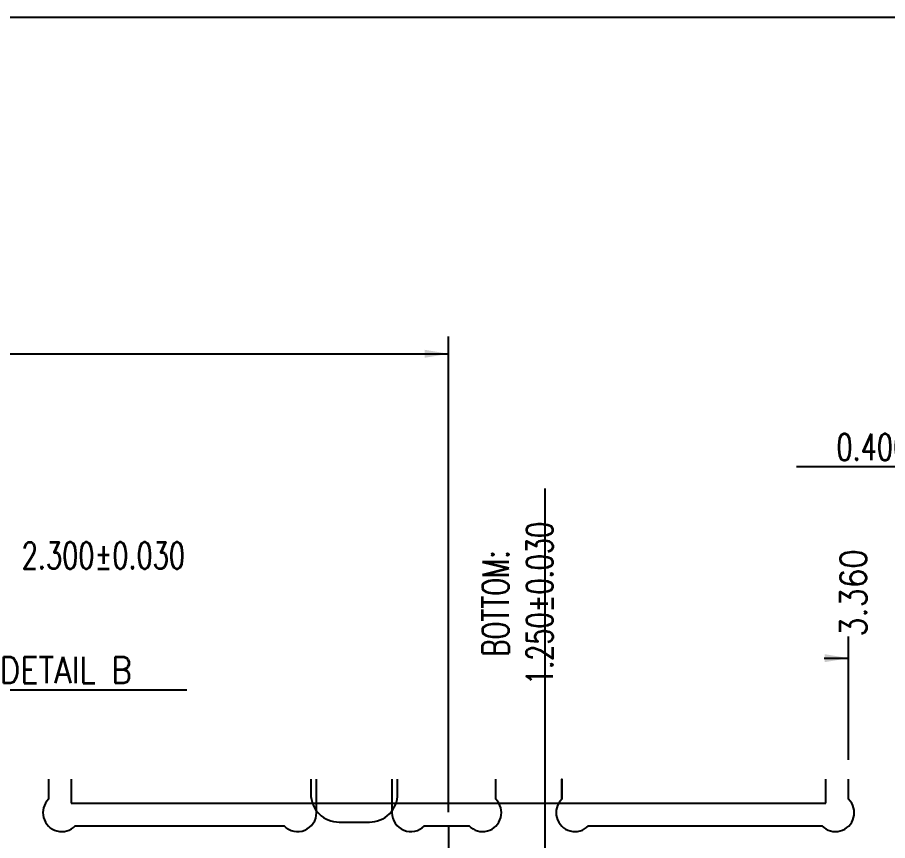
# Model space of a CAD drawing. Extents: x -105 to 405, y -68 to 126.
# Drawn here: x 366.509 to 368.815, y 124.138 to 126.321 of the extents above; entities that cross this region are included whole.
import ezdxf

# ---------------------------------------------------------------- set-up
doc = ezdxf.new("R2010")
doc.units = 0
doc.linetypes.add('PHANTOM', pattern=[15, 7.5, -1.5, 1.5, -1.5, 1.5, -1.5])
for name, color, linetype in [('3', 7, 'CONTINUOUS'), ('3D', 4, 'CONTINUOUS'), ('TEMPLATE', 6, 'CONTINUOUS')]:
    doc.layers.add(name, color=color, linetype=linetype)
doc.styles.get("Standard").update_dxf_attribs({"font": 'ROMANS', "bigfont": 'EXTFONT2'})

msp = doc.modelspace()

# ---------------------------------------------------------------- linework, layer by layer
at = {"layer": '3', "linetype": 'CONTINUOUS'}
for points in [[(366.5919, 124.3017), (366.5919, 124.2481, 1.010051), (366.6627, 124.1774), (367.2162, 124.1774, 0.671801), (367.3019, 124.2124), (367.3019, 124.3017)], [(367.5019, 124.3017), (367.5019, 124.2124, 0.671801), (367.5877, 124.1774), (367.7062, 124.1774, 1.010051), (367.7769, 124.2481), (367.7769, 124.3017)], [(367.9519, 124.2481), (367.9519, 124.3017), (367.9519, 124.2481, 1.010051), (368.0227, 124.1774), (368.6412, 124.1774, 1.010051), (368.7119, 124.2481), (368.7119, 124.3017)]]:
    msp.add_lwpolyline(points, format="xyb", dxfattribs=at)
at = {"layer": '3D', "color": 7, "linetype": 'CONTINUOUS'}
for p, q in [((367.6519, 124.2139), (367.6519, 125.4749)), ((365.3519, 125.4292), (367.6519, 125.4292)), ((369.3019, 125.1292), (368.574, 125.1292)), ((367.9081, 123.9874), (367.9081, 125.0718)), ((368.7119, 124.3525), (368.7119, 124.6793)), ((368.6474, 124.6221), (368.7119, 124.6221)), ((366.3782, 124.538), (366.9586, 124.538))]:
    msp.add_line(p, q, dxfattribs=at)
at = {"layer": '3D'}
msp.add_line((367.6519, 124.1774), (367.6519, 117.5874), dxfattribs=at)
at = {"layer": '3D', "color": 2, "linetype": 'PHANTOM'}
msp.add_lwpolyline([(366.6519, 124.3017), (366.6519, 124.2374), (368.6519, 124.2374), (368.6519, 124.3017)], dxfattribs=at)
at = {"layer": '3D', "linetype": 'CONTINUOUS'}
msp.add_lwpolyline([(367.2869, 124.3017), (367.2869, 124.2624, 0.414214), (367.3619, 124.1874), (367.4419, 124.1874, 0.414214), (367.5169, 124.2624), (367.5169, 124.3017)], format="xyb", dxfattribs=at)
at = {"layer": '3D', "color": 7}
for points in [[(367.5884, 125.4186), (367.5884, 125.4398), (367.6519, 125.4292)], [(368.6484, 124.6115), (368.6484, 124.6327), (368.7119, 124.6221)]]:
    msp.add_solid(points, dxfattribs=at)
at = {"layer": 'TEMPLATE'}
msp.add_lwpolyline([(361.7188, 114.8924), (377.8115, 114.8924), (377.8115, 126.3211), (361.7188, 126.3211)], close=True, dxfattribs=at)

# ---------------------------------------------------------------- texts
at = {"layer": '3D', "color": 7, "width": 0.857143}
msp.add_text('DETAIL B', height=0.07, dxfattribs=at).set_placement((366.4626, 124.5555))
at = {"layer": '3D', "color": 7, "char_height": 0.07, "attachment_point": 8}
for s, insert in [('\\W0.714286;0.400\\M+1817D0.030', (368.896, 125.1467)), ('\\W0.714286;2.300\\M+1817D0.030', (366.7371, 124.8593))]:
    msp.add_mtext(s, dxfattribs=dict(at, insert=insert))
at = {"layer": '3D', "color": 7, "insert": (367.9281, 124.7673), "char_height": 0.07, "width": 0.69552, "attachment_point": 8, "rotation": 90}
msp.add_mtext('{\\W0.71429;BOTTOM:\\P1.250\\M+1817D0.030}', dxfattribs=at)
at = {"layer": '3D', "color": 7, "insert": (368.7244, 124.6793), "char_height": 0.07, "attachment_point": 4, "rotation": 90}
msp.add_mtext('\\W0.857143;3.360', dxfattribs=at)

doc.saveas('drawing.dxf')
